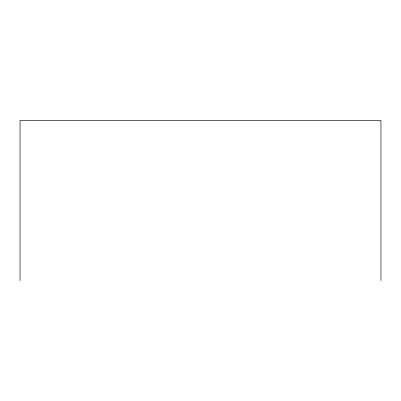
<?xml version="1.0" encoding="UTF-8"?>
<svg xmlns="http://www.w3.org/2000/svg" width="401" height="401" viewBox="0 0 401 401"><rect width="100%" height="100%" fill="white"/><g stroke="black" fill="none" stroke-linecap="round" stroke-linejoin="round"><path stroke-width="0.6" d="M380.95 280.575L380.95 120.425L20.05 120.425L20.05 280.575"/></g></svg>
